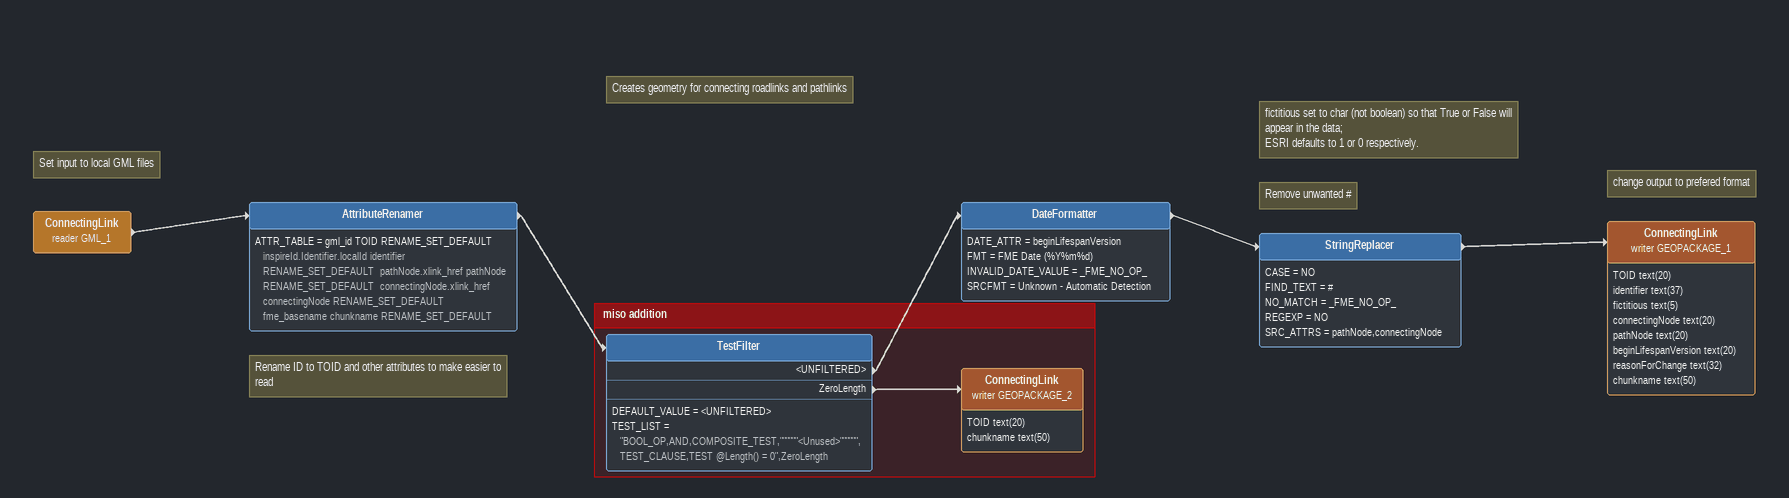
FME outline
Note: Set input to local GML files
ConnectingLink (reader GML_1)
    -> AttributeRenamer
Note: Rename ID to TOID and other attributes to make easier to read
Note: Creates geometry for connecting roadlinks and pathlinks
AttributeRenamer
    ATTR_TABLE = gml_id TOID RENAME_SET_DEFAULT  inspireId.Identifier.localId identifier RENAME_SET_DEFAULT  pathNode.xlink_href pathNode RENAME_SET_DEFAULT  connectingNode.xlink_href connectingNode RENAME_SET_DEFAULT  fme_basename chunkname RENAME_SET_DEFAULT
    -> TestFilter
DateFormatter
    DATE_ATTR = beginLifespanVersion
    FMT = FME Date (%Y%m%d)
    INVALID_DATE_VALUE = _FME_NO_OP_
    SRCFMT = Unknown - Automatic Detection
    -> StringReplacer
Note: Remove unwanted #
StringReplacer
    CASE = NO
    FIND_TEXT = #
    NO_MATCH = _FME_NO_OP_
    REGEXP = NO
    SRC_ATTRS = pathNode,connectingNode
    -> ConnectingLink (writer GEOPACKAGE_1)
Note: fictitious set to char (not boolean) so that True or False will appear in the data; / ESRI defaults to 1 or 0 respectively.
Note: change output to prefered format
ConnectingLink (writer GEOPACKAGE_1)
    attributes: TOID text(20), identifier text(37), fictitious text(5), connectingNode text(20), pathNode text(20), beginLifespanVersion text(20), reasonForChange text(32), chunkname text(50)

Bookmark: miso addition
TestFilter
    DEFAULT_VALUE = <UNFILTERED>
    TEST_LIST = "BOOL_OP,AND,COMPOSITE_TEST,""""""<Unused>"""""",TEST_CLAUSE,TEST @Length() = 0",ZeroLength
    <UNFILTERED> -> DateFormatter
    ZeroLength -> ConnectingLink (writer GEOPACKAGE_2)
ConnectingLink (writer GEOPACKAGE_2)
    attributes: TOID text(20), chunkname text(50)
